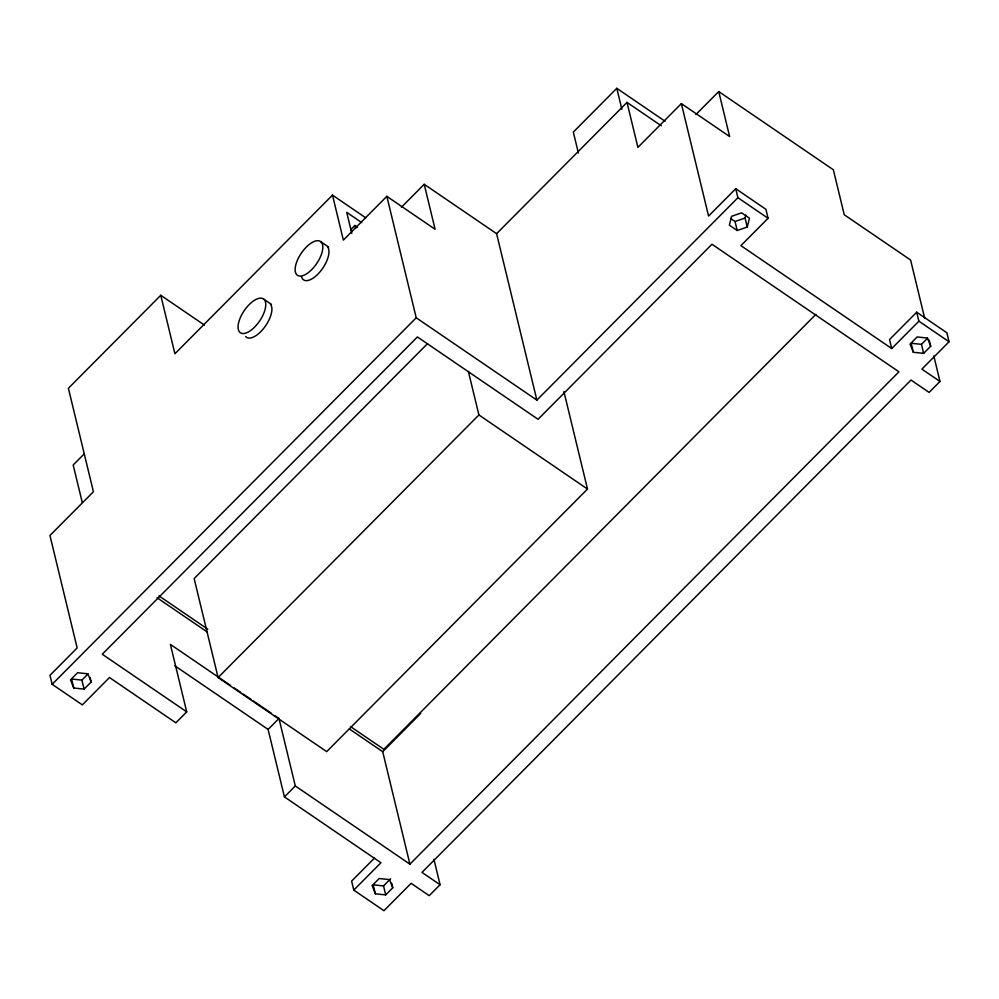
<?xml version="1.0" encoding="UTF-8"?>
<svg xmlns="http://www.w3.org/2000/svg" width="999" height="999" viewBox="0 0 999 999"><rect width="100%" height="100%" fill="white"/><g stroke="black" fill="none" stroke-linecap="round" stroke-linejoin="round"><path stroke-width="1.5" d="M747.252 227.023L749.45 218.194L741.608 212.837L731.568 216.321L729.37 225.162L737.212 230.507L747.252 227.023L745.079 218.032L745.816 215.085M204.483 325.125L160.764 295.292L68.394 388.286L93.419 491.745L49.95 535.501L77.16 647.951L49.987 675.312L52.16 684.303L82.33 704.882L109.49 677.534L175.849 722.801L186.713 711.862L170.392 644.392L230.432 685.364M365.509 217.657L332.492 195.13L174.912 353.758L160.764 295.292M84.053 454.033L73.177 464.972L82.243 502.46M350.549 229.882L354.945 225.462L357.517 227.223M401.398 207.268L424.213 184.291L435.102 229.27L386.838 196.341L343.369 240.11L332.492 195.13M665.047 121.241L616.795 88.312L573.326 132.08L578.396 153.072M627.01 102.398L637.899 147.377L681.368 103.609L708.566 216.059L735.739 188.711L737.911 197.715L536.875 400.112L496.603 233.679L627.01 102.398L661.301 125.787M52.16 684.303L416.221 317.794L386.838 196.341M90.06 677.497L91.146 681.992L84.091 689.11L73.764 688.024L71.591 679.033L81.906 680.107L87.962 674.013M427.572 343.594L194.156 578.583L218.094 677.547L326.673 751.635L587.499 489.048L563.923 391.596M695.916 114.535L718.743 91.558L833.353 169.768L844.242 214.748L910.601 260.015L924.749 318.494M218.094 677.547L478.908 414.96L468.394 371.478M735.739 188.711L765.908 209.291L768.081 218.294L740.908 245.642L891.72 348.539L918.893 321.191L916.707 312.188L889.547 339.548L891.72 348.539M433.916 859.252L440.072 884.739L429.208 895.678L411.113 883.328L383.941 910.688L353.783 890.109L380.956 862.749L284.428 796.89L268.107 729.42L278.971 718.481L275.15 715.871M284.428 796.89L295.304 785.951L278.971 718.481M815.846 314.41L383.853 749.312L350.437 726.523M186.713 711.862L102.26 654.245L417.42 336.963L538.061 419.28L711.95 244.231L898.95 371.828L409.915 864.16L382.704 751.71L420.741 713.411M374.425 858.129L351.611 881.106L353.783 890.109M391.683 883.303L392.769 887.799L385.701 894.904L375.387 893.83L373.201 884.827L383.529 885.913L390.597 878.795M929.257 340.234L930.706 346.228L923.65 353.346L913.323 352.272L911.15 343.269L921.465 344.343L927.522 338.249M916.707 312.188L946.877 332.779L949.05 341.77L921.877 369.118L939.984 381.468L929.107 392.407L911.001 380.045L421.978 872.389L440.072 884.739M730.556 218.456L735.039 221.516L745.079 218.032M681.368 103.609L729.62 136.538L718.743 91.558M737.911 197.715L768.081 218.294M918.893 321.191L949.05 341.77M424.213 184.291L496.603 233.679M361.7 222.577L346.728 212.35L351.81 233.341M320.979 241.845A20.479 9.278 -55.7 0 1 308.941 272.128A20.479 9.278 -55.7 0 1 296.99 261.201A20.479 9.278 -55.7 0 1 320.979 241.845L328.609 247.053M416.221 317.794L536.875 400.112M478.908 414.96L587.499 489.048M263.873 299.238A20.479 9.278 -55.7 0 1 252.01 329.47A20.479 9.278 -55.7 0 1 239.872 318.781A20.479 9.278 -55.7 0 1 263.873 299.238L271.491 304.433M158.953 595.866L207.78 629.183M157.055 597.739L207.08 631.868M349.438 729.008L382.704 751.71M234.266 687.974L240.659 692.332M243.207 694.08L250.874 699.312M253.434 701.048L271.316 713.249M174.85 665.796L268.107 729.42M295.304 785.951L409.915 864.16M930.706 346.228L927.447 338.049L917.119 336.963L910.064 344.081L913.323 352.272M392.769 887.799L389.51 879.607L379.183 878.533L372.127 885.638L375.387 893.83M91.146 681.992L87.887 673.801L77.572 672.727L70.504 679.844L73.764 688.024M933.815 355.981L939.984 381.468M921.465 344.343L923.65 353.346M735.039 221.516L737.212 230.507M616.795 88.312L621.865 109.303M354.945 225.462L355.669 228.459M383.529 885.913L385.701 894.904M81.906 680.107L84.091 689.11M270.479 304.27A20.479 9.278 -55.7 0 1 264.198 327.722A20.479 9.278 -55.7 0 1 245.642 336.513M327.535 246.84A20.479 9.278 -55.7 0 1 319.58 272.327A20.479 9.278 -55.7 0 1 301.536 276.636"/></g></svg>
